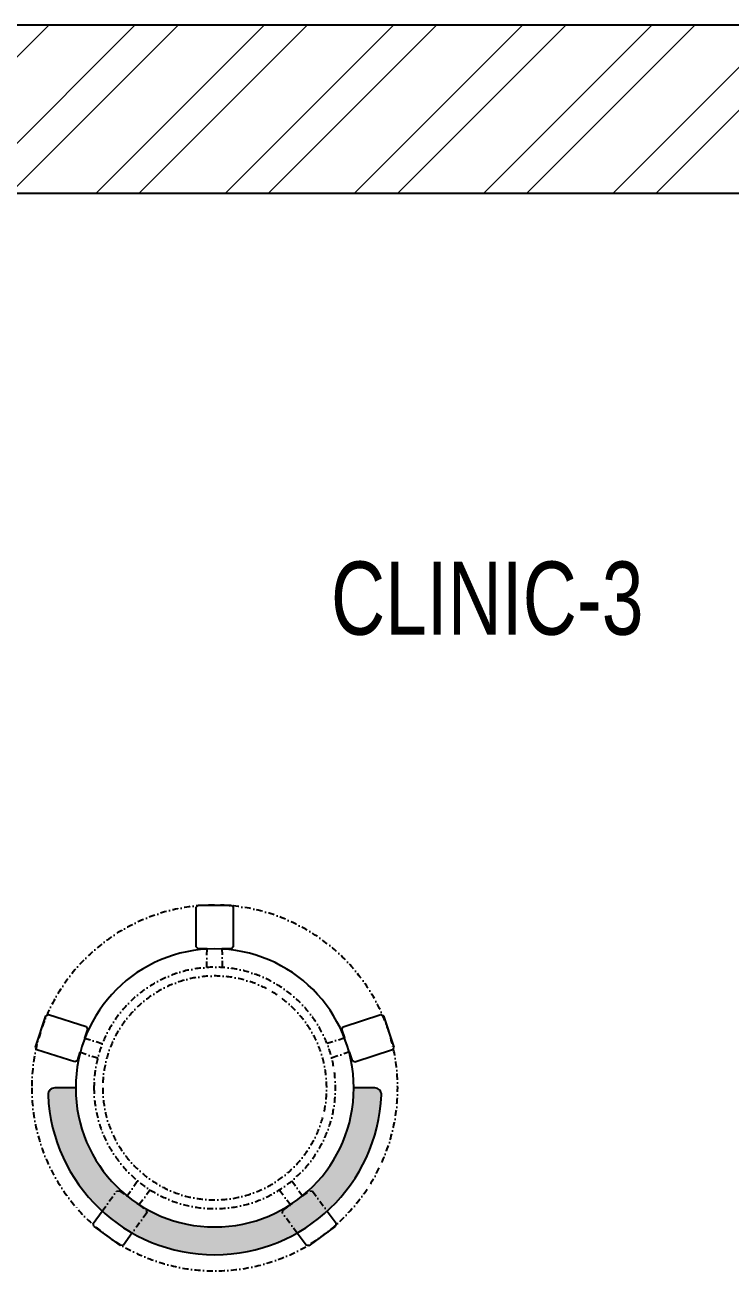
# Model space of a CAD drawing. Header units: feet. Extents: x 3145723 to 3153497, y -5725757 to -5712156.
# Drawn here: x 3146924 to 3147888, y -5713872 to -5712156 of the extents above; entities that cross this region are included whole.
import ezdxf

# ---------------------------------------------------------------- set-up
doc = ezdxf.new("R2010")
doc.units = ezdxf.units.FT
doc.header["$LTSCALE"] = 33
doc.header["$MEASUREMENT"] = 0
doc.linetypes.add('DASHDOT2', pattern=[0.5, 0.25, -0.125, 0, -0.125])
doc.layers.add('A-WALL', color=1, linetype='Continuous')
for name, color, linetype, lineweight in [('HATCH', 9, 'Continuous', 9), ('LENS-DIM', 252, 'Continuous', 5), ('LENS-FURNITURE', 13, 'Continuous', 9), ('LENS-TEXT', 31, 'Continuous', 5), ('LN-ELEVATION-1', 81, 'Continuous', 25), ('LN-HATCH', 251, 'Continuous', 0)]:
    doc.layers.add(name, color=color, linetype=linetype, lineweight=lineweight)
doc.styles.add('LK TXT', font='GILC____.TTF', dxfattribs={"height": 100})

# ---------------------------------------------------------------- blocks, each defined once
blk = doc.blocks.new('A$Ce9b19e40')
at = {"layer": 'LN-HATCH'}
h = blk.add_hatch(dxfattribs=at)
h.set_pattern_fill('ANSI32', color=256, scale=333, angle=180)
h.set_pattern_definition([(225, (-8075448.354745342, 5277294.597591192), (88.29995930067012, -88.29995930067015), []), (225, (-8075507.221384778, 5277294.597591192), (88.29995930067012, -88.29995930067015), [])])
h.paths.add_polyline_path([(2694.865677146241, -7004.051739941352), (1932.848386080004, -7004.051739941352), (1932.848386080004, -7308.858656368219), (2694.865677146241, -7308.858656368219)])
h.paths.add_polyline_path([(1959.643775128759, 2267.158634698018), (1729.643775128759, 2267.158634698018), (1729.643775128759, -1314.322633313015), (2694.865677146241, -1314.322633313015), (2694.865677146241, -1084.322633313015), (1959.643775128759, -1084.322633313015)])
h.paths.add_polyline_path([(1501.038587808609, 3106.772467550822), (-1166.021930922754, 3106.772467550822), (-1166.021930922754, 2876.772467550822), (1501.038587808609, 2876.772467550822)])
h.paths.add_polyline_path([(-1597.831729194149, 3106.772467550822), (-4696.702046196907, 3106.772467550822), (-4696.702046196907, 2876.772467550822), (-1597.831729194149, 2876.772467550822)])
h.paths.add_polyline_path([(-4849.105504410341, 2267.158634698018), (-5079.105504410342, 2267.158634698018), (-5079.105504410342, -6546.841365301983), (-4849.105504410341, -6546.841365301983)])
at = {"layer": 'A-WALL'}
for p, q in [((1959.643775128759, 3106.772467550822), (-4696.702046196907, 3106.772467550822)), ((-1597.831729194149, 2876.772467550822), (-4696.702046196907, 2876.772467550822))]:
    blk.add_line(p, q, dxfattribs=at)
blk = doc.blocks.new('DR STOOL')
at = {"layer": 'HATCH'}
h = blk.add_hatch(dxfattribs=at)
h.set_pattern_fill('ANSI36', color=250, angle=-90.00000000000001)
h.set_pattern_definition([(315, (-227.8099174643867, 917.3997257252777), (6.173926083235043, -1.683798022700468), [7.9375, -1.587499999999999, 0, -1.587499999999999])])
edge = h.paths.add_edge_path()
edge.add_line((-190.0000000041909, 4.511094e-10), (-218.6899174675346, 4.511094e-10))
edge.add_arc((-218.6899174670689, 9.120000000388245), 9.119999999940092, 177.6119845363388, 269.9999999996136, ccw=False)
edge.add_arc((-1.8626451e-09, 3.565219e-10), 228.000000002257, 2.3880154632688004, 177.6119845367313, ccw=False)
edge.add_arc((218.6899174633436, 9.120000000497384), 9.120000000051716, -90.00000000034493, 2.3880154629299, ccw=False)
edge.add_line((218.6899174633436, 4.511094e-10), (190, 4.511094e-10))
edge.add_arc((-1.8626451e-09, 4.511094e-10), 190.000000001979, -1.27e-14, 180)
at = {"layer": 'LN-ELEVATION-1', "color": 1, "ltscale": 100}
for p, q in [((-128.6221585394814, 215.4841044476634), (-165.2704676063731, 189.0243927398114)), ((-124.7228340068832, 214.8545704018979), (-128.6221585394814, 215.4841044476634)), ((-112.6981821293011, 198.1996966340157), (-124.7228340068832, 214.8545704018979)), ((124.7553772013634, 214.9803744515593), (112.5488144652918, 198.2845540212292)), ((128.7014972954057, 215.5933048763618), (124.7553772013634, 214.9803744515593)), ((128.7014972954057, 215.5933048763618), (124.7553772013634, 214.9803744515593)), ((165.1911288509145, 188.915192311113), (128.7014972954057, 215.5933048763618)), ((165.1911288509145, 188.915192311113), (128.7014972954057, 215.5933048763618)), ((-165.2704676063731, 189.0243927398114), (-165.9069543029182, 185.0820035930228)), ((165.7973639420234, 185.0121775862135), (165.1911288509145, 188.915192311113)), ((165.7973639420234, 185.0121775862135), (165.1911288509145, 188.915192311113)), ((-165.9069543029182, 185.0820035930228), (-153.8003208162263, 168.3135803133482)), ((153.6734594982117, 168.4294150282658), (165.7973639420234, 185.0121775862135)), ((-191.2928382232785, -35.45407700946089), (-242.9550312487409, -52.24013893969095)), ((-187.9259491492994, -37.1695928365807), (-191.2928382232785, -35.45407700946089)), ((-184.1424400564283, -48.81403796559607), (-187.9259491492994, -37.1695928365807)), ((188.0651108901948, -36.96233201187715), (184.0504167033359, -49.19388854173303)), ((191.3981811110861, -35.27656588272658), (188.0651108901948, -36.96233201187715)), ((243.0100176925771, -52.21682526778022), (191.3981811110861, -35.27656588272658)), ((-242.9550312487409, -52.24013893969095), (-244.7482102331705, -55.75945052818861)), ((-244.7482102331705, -55.75945052818861), (-230.7800458371639, -98.74904560100549)), ((-173.8639617776498, -80.4479453730819), (-177.8421125086024, -68.2044548037811)), ((177.6922140880488, -68.56540505095472), (173.8739495249465, -80.1985000452405)), ((230.715890809428, -98.7280946081737), (244.8123673382215, -55.78040257930116)), ((244.8123673382215, -55.78040257930116), (243.0100176925771, -52.21682526778022)), ((-227.2218665438704, -100.5620286722478), (-175.5596735184081, -83.7759667420105)), ((-175.5596735184081, -83.7759667420105), (-173.8639617776498, -80.4479453730819)), ((173.8739495249465, -80.1985000452405), (175.5794035866856, -83.5704969359358)), ((175.5794035866856, -83.5704969359358), (227.1912401677109, -100.5107563209894)), ((-230.7800458371639, -98.74904560100549), (-227.2218665438704, -100.5620286722478)), ((227.1912401677109, -100.5107563209894), (230.715890809428, -98.7280946081737)), ((-22.72193054761737, -190.2142363802995), (-25.39390889601782, -192.886214728569)), ((-25.39390889601782, -192.886214728569), (-25.39390889601782, -247.2070584567482)), ((-10.47823652112856, -190.2142363802995), (-22.72193054761737, -190.2142363802995)), ((22.78362171910703, -190.2142363802995), (9.910054048988968, -190.2142363802995)), ((25.42475448176265, -192.8553691428751), (22.78362171910703, -190.2142363802995)), ((25.42475448176265, -247.1762128710543), (25.42475448176265, -192.8553691428751)), ((-25.39390889601782, -247.2070584567482), (-22.60096735274419, -250)), ((-22.60096735274419, -250), (22.60096735274419, -250)), ((22.60096735274419, -250), (25.42475448176265, -247.1762128710543))]:
    blk.add_line(p, q, dxfattribs=at)
at = {"layer": 'LN-ELEVATION-1', "linetype": 'DASHDOT2'}
for p, q in [((-92.92521573789418, 170.8129362839827), (-112.6981821293011, 198.1996966340157)), ((112.5488144652918, 198.2845540212292), (92.69529851106927, 171.1294289919315)), ((-153.8003208162263, 168.3135803133482), (-134.1093360339291, 141.0403694751003)), ((-103.4542870586738, 159.9154408004979), (-93.52748446213081, 167.0824927485227)), ((-88.15393704269081, 139.4771787207864), (-103.4542870586738, 159.9154408004979)), ((-93.52748446213081, 167.0824927485227), (-92.92521573789418, 170.8129362839827)), ((103.6608748426661, 159.8406005539291), (88.19885099539533, 139.4487815762331)), ((92.69529851106927, 171.1294289919315), (93.26858203159645, 167.4385604566923)), ((93.26858203159645, 167.4385604566923), (103.6608748426661, 159.8406005539291)), ((133.7372852512635, 141.1612321265929), (153.6734594982117, 168.4294150282658)), ((-134.1093360339291, 141.0403694751003), (-130.4219571123831, 140.4450534014686)), ((-130.4219571123831, 140.4450534014686), (-119.9844727469608, 147.9808124662595)), ((-119.9844727469608, 147.9808124662595), (-105.3687285655178, 126.9741353208374)), ((105.4096150295809, 126.94019481352), (120.1194891873747, 147.8074627162714)), ((120.1194891873747, 147.8074627162714), (130.0033113472163, 140.5812532722048)), ((130.0033113472163, 140.5812532722048), (133.7372852512635, 141.1612321265929)), ((-159.954806596972, -40.49024384317454), (-184.1424400564283, -48.81403796559607)), ((184.0504167033359, -49.19388854173303), (159.8786162491887, -40.79004861696012)), ((-177.8421125086024, -68.2044548037811), (-153.4148110738024, -60.73628028803068)), ((153.3006618716754, -61.02382378749462), (177.6922140880488, -68.56540505095472)), ((-10.92024635523557, -164.6382343793375), (-10.47823652112856, -190.2142363802995)), ((9.910054048988968, -190.2142363802995), (10.35584833659231, -164.674698740353))]:
    blk.add_line(p, q, dxfattribs=at)
at = {"layer": 'LN-ELEVATION-1', "color": 1, "ltscale": 100}
blk.add_lwpolyline([(-190.0000000023283, 0), (-218.6899174656719, 0, -0.4264743413925903), (-227.8019973598421, 9.5, -0.959166304662544), (227.8019973593764, 9.5, -0.4264743413925903), (218.6899174647406, 0), (190.0000000013969, 0)], format="xyb", dxfattribs=at)
at = {"layer": 'LN-ELEVATION-1', "linetype": 'DASHDOT2'}
for radius in [250, 165, 153]:
    blk.add_circle((0, 0), radius, dxfattribs=at)
at = {"layer": 'LN-ELEVATION-1', "color": 1, "ltscale": 100}
blk.add_circle((0, 0), 190, dxfattribs=at)

msp = doc.modelspace()

# ---------------------------------------------------------------- block references
at = {"layer": 'LENS-DIM', "color": 2}
msp.add_blockref('A$Ce9b19e40', (3150801.764046974, -5715262.499350065), dxfattribs=at)
at = {"layer": 'LENS-FURNITURE', "xscale": -1, "rotation": 180}
msp.add_blockref('DR STOOL', (3147182.84775948, -5713608.303828695), dxfattribs=at)

# ---------------------------------------------------------------- texts
at = {"layer": 'LENS-TEXT', "color": 0, "linetype": 'Continuous', "ltscale": 3, "insert": (3147555.265791628, -5712939.586632495), "char_height": 100, "attachment_point": 5, "style": 'LK TXT'}
msp.add_mtext_dynamic_manual_height_columns('CLINIC-3', width=730.5073781448633, gutter_width=0.9999999999999992, heights=[0], dxfattribs=at)

doc.saveas('drawing.dxf')
